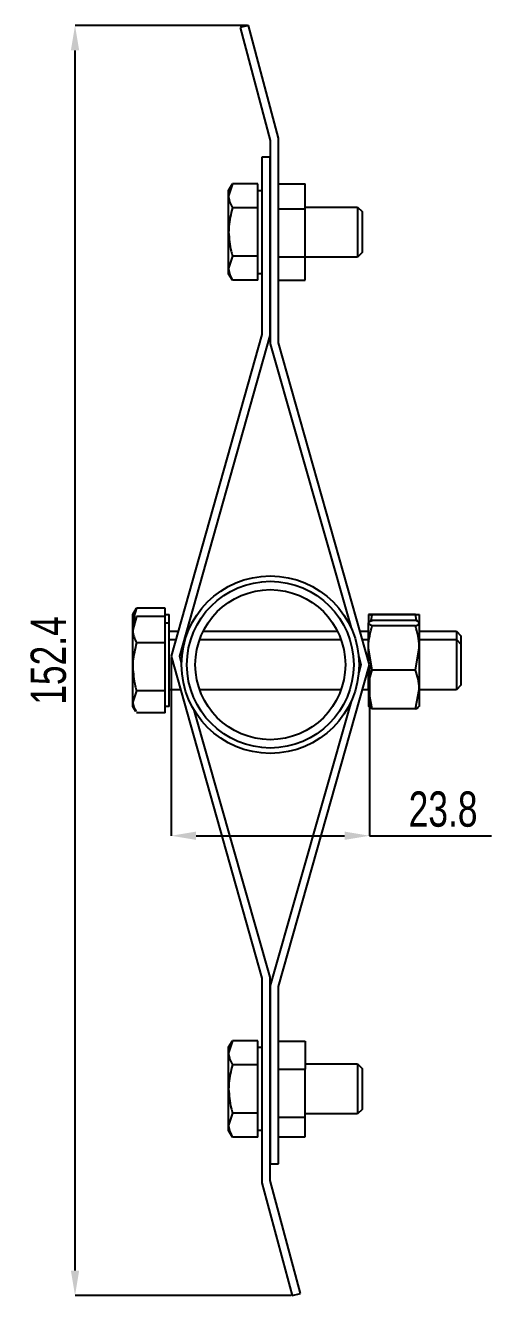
# Model space of a CAD drawing. Header units: millimetres. Extents: x -361 to 14022, y -1822 to 1455.
# Drawn here: x 4288.3 to 4316.3, y -202.5 to -126.3 of the extents above; entities that cross this region are included whole.
import ezdxf

# ---------------------------------------------------------------- set-up
doc = ezdxf.new("R2010")
doc.units = ezdxf.units.MM
doc.styles.add('SLDTEXTSTYLE0', font='TXT', dxfattribs={"width": 0.75})
doc.dimstyles.new('SLDDIMSTYLE11', dxfattribs={"dimtxt": 2.116667, "dimasz": 1.5, "dimexe": 0, "dimexo": 0.0625, "dimgap": 0.529167, "dimtad": 1, "dimdec": 1, "dimlfac": 2, "dimrnd": 1e-09, "dimzin": 12, "dimdsep": 46, "dimtxsty": 'SLDTEXTSTYLE0', "dimsah": 1, "dimcen": 0.09, "dimadec": 0, "dimazin": 3, "dimtfac": 1, "dimtdec": 1, "dimtofl": 0, "dimtmove": 0, "dimatfit": 3, "dimfxl": 1, "dimfrac": 2, "dimtolj": 1, "dimtzin": 12, "dimarcsym": 0})

# ---------------------------------------------------------------- blocks, each defined once
blk = doc.blocks.new('*D154')
at = {"color": 0, "linetype": 'Continuous', "lineweight": -2, "transparency": 16777216}
for p, q in [((4301.621, -126.313), (4291.28, -126.313)), ((4291.28, -201.013), (4291.28, -127.813)), ((4304.245, -202.513), (4291.28, -202.513))]:
    blk.add_line(p, q, dxfattribs=at)
at = {"color": 0, "linetype": 'Continuous', "transparency": 16777216}
for points in [[(4291.03, -127.813), (4291.53, -127.813), (4291.28, -126.313)], [(4291.03, -201.013), (4291.53, -201.013), (4291.28, -202.513)]]:
    blk.add_solid(points, dxfattribs=at)
at = {"layer": 'Defpoints', "color": 0, "linetype": 'Continuous', "transparency": 16777216}
for p in [(4291.28, -126.313), (4301.684, -126.313), (4304.308, -202.513)]:
    blk.add_point(p, dxfattribs=at)
at = {"color": 0, "linetype": 'Continuous', "lineweight": 18, "transparency": 16777216, "insert": (4289.692, -164.413), "char_height": 2.1167, "attachment_point": 5, "rotation": 90, "style": 'SLDTEXTSTYLE0'}
blk.add_mtext('\\A1;152.4', dxfattribs=at)
blk = doc.blocks.new('*D155')
at = {"color": 0, "linetype": 'Continuous', "lineweight": -2, "transparency": 16777216}
for p, q in [((4297.042, -164.225), (4297.042, -174.927)), ((4308.949, -164.725), (4308.949, -174.927)), ((4298.542, -174.927), (4307.449, -174.927)), ((4308.949, -174.927), (4316.27, -174.927))]:
    blk.add_line(p, q, dxfattribs=at)
at = {"color": 0, "linetype": 'Continuous', "transparency": 16777216}
for points in [[(4298.542, -174.677), (4298.542, -175.177), (4297.042, -174.927)], [(4307.449, -174.677), (4307.449, -175.177), (4308.949, -174.927)]]:
    blk.add_solid(points, dxfattribs=at)
at = {"layer": 'Defpoints', "color": 0, "linetype": 'Continuous', "transparency": 16777216}
for p in [(4297.042, -164.163), (4308.949, -164.663), (4308.949, -174.927)]:
    blk.add_point(p, dxfattribs=at)
at = {"color": 0, "linetype": 'Continuous', "lineweight": 18, "transparency": 16777216, "insert": (4313.36, -173.34), "char_height": 2.1167, "attachment_point": 5, "style": 'SLDTEXTSTYLE0'}
blk.add_mtext('\\A1;23.8', dxfattribs=at)

msp = doc.modelspace()

# ---------------------------------------------------------------- linework, layer by layer
at = {"linetype": 'Continuous', "lineweight": 25}
for p, q in [((4301.683764, -126.312912), (4301.183707, -126.4469)), ((4301.183707, -126.4469), (4302.99565, -133.209169)), ((4303.495708, -133.075177), (4301.683764, -126.312912)), ((4302.99565, -133.209169), (4302.99565, -145.424057)), ((4303.495708, -145.358231), (4303.495708, -133.075177)), ((4302.99565, -134.209283), (4302.495592, -134.209283)), ((4302.495592, -134.209283), (4302.495592, -144.858172)), ((4302.99565, -144.924), (4302.99565, -134.209283)), ((4300.49536, -136.209516), (4300.718677, -135.822719)), ((4300.718677, -135.822719), (4300.49536, -136.54449)), ((4300.49536, -136.54449), (4300.49536, -136.209516)), ((4302.245563, -135.822719), (4300.718677, -135.822719)), ((4302.245563, -136.54449), (4302.245563, -135.822719)), ((4302.245563, -136.209516), (4302.495592, -136.209516)), ((4303.495708, -135.823201), (4305.095894, -135.823201)), ((4305.095894, -137.312222), (4305.095894, -135.823201)), ((4300.49536, -138.709806), (4300.49536, -136.54449)), ((4302.245563, -137.266263), (4302.245563, -136.54449)), ((4302.245563, -137.266263), (4300.718677, -137.266263)), ((4302.245563, -138.709806), (4302.245563, -137.266263)), ((4303.495708, -137.312222), (4305.095894, -137.312222)), ((4305.095894, -137.209632), (4308.219006, -137.209632)), ((4305.095894, -140.198826), (4305.095894, -137.312222)), ((4308.219006, -137.209632), (4308.496289, -137.486914)), ((4308.219006, -137.209632), (4308.219006, -140.209979)), ((4308.496289, -137.486914), (4308.496289, -139.932698)), ((4300.49536, -140.875121), (4300.49536, -138.709806)), ((4302.245563, -140.15335), (4302.245563, -138.709806)), ((4300.718677, -140.15335), (4300.49536, -140.875121)), ((4302.245563, -140.15335), (4300.718677, -140.15335)), ((4302.245563, -140.875121), (4302.245563, -140.15335)), ((4303.495708, -140.198826), (4305.095894, -140.198826)), ((4305.095894, -141.59641), (4305.095894, -140.198826)), ((4308.496289, -139.932698), (4308.219006, -140.209979)), ((4300.49536, -141.210095), (4300.49536, -140.875121)), ((4302.245563, -141.596892), (4302.245563, -140.875121)), ((4308.219006, -140.209979), (4305.095894, -140.209979)), ((4300.718677, -141.596892), (4300.49536, -141.210095)), ((4302.245563, -141.596892), (4300.718677, -141.596892)), ((4302.495592, -141.210095), (4302.245563, -141.210095)), ((4303.495708, -141.59641), (4305.095894, -141.59641)), ((4302.495592, -144.858172), (4297.042165, -164.162882)), ((4297.559859, -164.162882), (4302.99565, -144.924)), ((4302.99565, -145.424057), (4307.836886, -162.443786)), ((4308.949135, -164.66294), (4303.495708, -145.358231)), ((4294.744692, -161.662592), (4294.968009, -161.275796)), ((4294.968009, -161.275796), (4294.744692, -161.997567)), ((4296.682418, -161.275796), (4294.968009, -161.275796)), ((4296.682418, -162.569974), (4296.682418, -161.275796)), ((4294.744692, -161.997567), (4294.744692, -161.662592)), ((4294.968009, -161.780261), (4294.744692, -162.569974)), ((4294.744692, -162.16265), (4294.924184, -161.851761)), ((4294.744692, -162.16265), (4294.744692, -161.997567)), ((4294.744692, -162.569974), (4294.744692, -162.16265)), ((4294.938699, -161.860141), (4294.968009, -161.780261)), ((4296.682418, -161.780261), (4294.968009, -161.780261)), ((4296.682418, -161.662592), (4296.932446, -161.662592)), ((4296.682418, -162.16265), (4296.932446, -162.16265)), ((4296.932446, -162.16265), (4296.932446, -161.662592)), ((4296.932446, -164.801028), (4296.932446, -162.16265)), ((4308.883834, -161.662595), (4308.883834, -162.178077)), ((4308.883834, -162.16265), (4308.892795, -162.147128)), ((4308.883834, -163.66067), (4308.883834, -162.178077)), ((4309.046146, -161.984048), (4309.107151, -161.664801)), ((4311.710871, -161.660389), (4309.107151, -161.660389)), ((4311.710871, -161.664801), (4309.107151, -161.664801)), ((4311.710871, -162.017969), (4309.107151, -162.017969)), ((4311.771875, -161.984048), (4311.710871, -161.664801)), ((4311.925226, -162.147128), (4311.934188, -162.16265)), ((4311.934188, -161.662595), (4311.934188, -162.178077)), ((4311.934188, -162.178077), (4311.934188, -163.66067)), ((4294.744692, -164.801028), (4294.744692, -162.569974)), ((4296.682418, -163.359688), (4296.682418, -162.569974)), ((4296.932446, -162.662708), (4297.444091, -162.662708)), ((4297.961786, -162.662708), (4298.059936, -162.662708)), ((4298.964053, -162.662708), (4307.027247, -162.662708)), ((4308.413234, -162.662708), (4308.883834, -162.662708)), ((4311.710871, -162.338184), (4309.107151, -162.338184)), ((4311.934188, -162.662708), (4314.157196, -162.662708)), ((4314.157196, -162.662708), (4314.434478, -162.93999)), ((4314.157196, -162.662708), (4314.157196, -166.163115)), ((4314.434478, -162.93999), (4314.434478, -165.885832)), ((4296.682418, -163.359688), (4294.968009, -163.359688)), ((4296.682418, -164.801028), (4296.682418, -163.359688)), ((4296.932446, -163.162766), (4297.310116, -163.162766)), ((4297.82781, -163.162766), (4297.88569, -163.162766)), ((4298.752517, -163.162766), (4307.238783, -163.162766)), ((4308.547209, -163.162766), (4308.883834, -163.162766)), ((4309.107151, -164.983156), (4308.883834, -163.66067)), ((4308.883834, -164.419204), (4308.883834, -163.66067)), ((4311.710871, -164.983156), (4311.934188, -163.66067)), ((4311.934188, -163.162766), (4314.157196, -163.162766)), ((4311.934188, -163.66067), (4311.934188, -166.145534)), ((4314.157196, -163.162766), (4314.434478, -163.440048)), ((4297.042165, -164.162882), (4302.495592, -183.467592)), ((4297.67073, -164.576704), (4297.559859, -164.162882)), ((4308.297888, -164.164459), (4308.431441, -164.66294)), ((4294.744692, -166.893994), (4294.744692, -164.801028)), ((4296.682418, -166.242368), (4296.682418, -164.801028)), ((4296.932446, -167.163231), (4296.932446, -164.801028)), ((4303.495708, -183.967651), (4308.949135, -164.66294)), ((4308.431441, -164.66294), (4308.297888, -165.161422)), ((4308.883834, -166.145534), (4308.883834, -164.906677)), ((4311.710871, -164.983156), (4309.107151, -164.983156)), ((4314.434478, -165.885832), (4314.157196, -166.163115)), ((4294.968009, -166.242368), (4294.744692, -166.893994)), ((4296.682418, -166.242368), (4294.968009, -166.242368)), ((4296.682418, -166.893994), (4296.682418, -166.242368)), ((4297.578066, -166.163115), (4296.932446, -166.163115)), ((4307.238783, -166.163115), (4298.752517, -166.163115)), ((4308.883834, -166.163115), (4308.547209, -166.163115)), ((4309.107151, -167.307912), (4308.883834, -166.145534)), ((4308.883834, -166.145534), (4308.883834, -167.162743)), ((4311.710871, -167.307912), (4311.934188, -166.145534)), ((4311.934188, -166.145534), (4311.934188, -167.162743)), ((4314.157196, -166.163115), (4311.934188, -166.163115)), ((4294.744692, -167.163231), (4294.744692, -166.893994)), ((4294.924184, -167.47412), (4294.744692, -167.163231)), ((4296.682418, -167.54562), (4294.968009, -167.54562)), ((4296.682418, -167.54562), (4296.682418, -166.893994)), ((4296.932446, -167.163231), (4296.682418, -167.163231)), ((4302.99565, -183.401765), (4298.427102, -167.399832)), ((4307.836886, -166.882095), (4302.99565, -183.901823)), ((4308.892795, -167.178753), (4308.883834, -167.163231)), ((4311.710871, -167.307912), (4309.107151, -167.307912)), ((4311.934188, -167.163231), (4311.925226, -167.178753)), ((4302.495592, -183.467592), (4302.495592, -195.750646)), ((4302.99565, -195.616654), (4302.99565, -183.401765)), ((4302.99565, -183.901823), (4302.99565, -194.616539)), ((4303.495708, -194.616539), (4303.495708, -183.967651)), ((4300.49536, -187.615727), (4300.718677, -187.22893)), ((4300.718677, -187.22893), (4300.49536, -187.950702)), ((4302.245563, -187.22893), (4300.718677, -187.22893)), ((4302.245563, -187.950702), (4302.245563, -187.22893)), ((4303.495708, -187.243362), (4305.095894, -187.243362)), ((4305.095894, -187.243362), (4305.095894, -188.929371)), ((4300.49536, -187.950702), (4300.49536, -187.615727)), ((4300.49536, -190.116017), (4300.49536, -187.950702)), ((4302.245563, -187.615727), (4302.495592, -187.615727)), ((4302.245563, -188.672473), (4302.245563, -187.950702)), ((4302.245563, -188.672473), (4300.718677, -188.672473)), ((4302.245563, -190.116017), (4302.245563, -188.672473)), ((4303.495708, -188.929371), (4305.095894, -188.929371)), ((4305.095894, -188.615844), (4308.219006, -188.615844)), ((4305.095894, -191.802026), (4305.095894, -188.929371)), ((4308.219006, -188.615844), (4308.496289, -188.893125)), ((4308.219006, -188.615844), (4308.219006, -191.616191)), ((4308.496289, -188.893125), (4308.496289, -191.338909)), ((4300.49536, -192.281333), (4300.49536, -190.116017)), ((4302.245563, -191.55956), (4302.245563, -190.116017)), ((4300.718677, -191.55956), (4300.49536, -192.281333)), ((4302.245563, -191.55956), (4300.718677, -191.55956)), ((4302.245563, -192.281333), (4302.245563, -191.55956)), ((4303.495708, -191.802026), (4305.095894, -191.802026)), ((4308.219006, -191.616191), (4305.095894, -191.616191)), ((4305.095894, -192.988672), (4305.095894, -191.802026)), ((4308.496289, -191.338909), (4308.219006, -191.616191)), ((4300.49536, -192.616307), (4300.49536, -192.281333)), ((4300.718677, -193.003104), (4300.49536, -192.616307)), ((4302.245563, -193.003104), (4302.245563, -192.281333)), ((4302.495592, -192.616307), (4302.245563, -192.616307)), ((4302.245563, -193.003104), (4300.718677, -193.003104)), ((4303.495708, -192.988672), (4305.095894, -192.988672)), ((4302.99565, -194.616539), (4303.495708, -194.616539)), ((4302.495592, -195.750646), (4304.307536, -202.512911)), ((4304.807594, -202.378923), (4302.99565, -195.616654)), ((4304.307536, -202.512911), (4304.807594, -202.378923))]:
    msp.add_line(p, q, dxfattribs=at)
for centre, radius in [((4302.99565, -164.662941), 5.325618), ((4302.99565, -164.662941), 5.00058), ((4302.99565, -164.66294), 4.500522)]:
    msp.add_circle(centre, radius, dxfattribs=at)
for points, knots in [([(4300.49536, -136.54449), (4300.495597, -136.561622), (4300.499088, -136.814521), (4300.612732, -137.048311), (4300.718677, -137.266263)], [0, 0, 0, 0, 0.067740417, 1, 1, 1, 1]), ([(4300.718677, -137.266263), (4300.627349, -137.631991), (4300.508456, -138.108106), (4300.497825, -138.596559), (4300.49536, -138.709806)], [0, 0, 0, 0, 0.768151148, 1, 1, 1, 1]), ([(4300.49536, -138.709806), (4300.523496, -139.095412), (4300.559156, -139.58414), (4300.690882, -140.054172), (4300.718677, -140.15335)], [0, 0, 0, 0, 0.788998262, 1, 1, 1, 1]), ([(4300.49536, -140.875121), (4300.495597, -140.892253), (4300.499088, -141.145152), (4300.612732, -141.378941), (4300.718677, -141.596892)], [0, 0, 0, 0, 0.067740575, 1, 1, 1, 1]), ([(4294.744692, -161.997567), (4294.744085, -162.014845), (4294.742593, -162.057289), (4294.75943, -162.096552), (4294.769414, -162.119832)], [0, 0, 0, 0, 0.407081485, 1, 1, 1, 1]), ([(4309.107151, -161.660389), (4309.075588, -161.660529), (4309.001145, -161.660858), (4308.926709, -161.66196), (4308.883834, -161.662595)], [0, 0, 0, 0, 0.423988485, 1, 1, 1, 1]), ([(4308.883834, -161.662595), (4308.889737, -161.662801), (4308.964137, -161.665401), (4309.038598, -161.665089), (4309.107151, -161.664801)], [0, 0, 0, 0, 0.079340865, 1, 1, 1, 1]), ([(4308.883834, -162.178077), (4308.889095, -162.162989), (4308.920792, -162.072087), (4309.022404, -162.042579), (4309.107151, -162.017969)], [0, 0, 0, 0, 0.165977442, 1, 1, 1, 1]), ([(4309.107151, -162.338184), (4309.0744, -162.326525), (4308.985774, -162.294976), (4308.923252, -162.223279), (4308.883834, -162.178077)], [0, 0, 0, 0, 0.3695371043, 1, 1, 1, 1]), ([(4311.710871, -161.660389), (4311.742434, -161.660529), (4311.816876, -161.660858), (4311.891312, -161.66196), (4311.934188, -161.662595)], [0, 0, 0, 0, 0.423988485, 1, 1, 1, 1]), ([(4311.934188, -161.662595), (4311.928285, -161.662801), (4311.853884, -161.665401), (4311.779424, -161.665089), (4311.710871, -161.664801)], [0, 0, 0, 0, 0.079342949, 1, 1, 1, 1]), ([(4311.934188, -162.178077), (4311.928926, -162.162989), (4311.897228, -162.072088), (4311.795617, -162.04258), (4311.710871, -162.017969)], [0, 0, 0, 0, 0.165978195, 1, 1, 1, 1]), ([(4311.710871, -162.338184), (4311.743621, -162.326525), (4311.832248, -162.294976), (4311.89477, -162.223279), (4311.934188, -162.178077)], [0, 0, 0, 0, 0.3695371043, 1, 1, 1, 1]), ([(4294.744692, -162.569974), (4294.744926, -162.588713), (4294.748353, -162.863253), (4294.862062, -163.120241), (4294.968009, -163.359688)], [0, 0, 0, 0, 0.068257493, 1, 1, 1, 1]), ([(4308.883834, -163.66067), (4308.884058, -163.629316), (4308.887255, -163.181635), (4309.001193, -162.744606), (4309.107151, -162.338184)], [0, 0, 0, 0, 0.070035208, 1, 1, 1, 1]), ([(4311.934188, -163.66067), (4311.933964, -163.629316), (4311.930766, -163.181635), (4311.816829, -162.744606), (4311.710871, -162.338184)], [0, 0, 0, 0, 0.070035208, 1, 1, 1, 1]), ([(4294.968009, -163.359688), (4294.876682, -163.724851), (4294.75779, -164.200224), (4294.747158, -164.687953), (4294.744692, -164.801028)], [0, 0, 0, 0, 0.768159818, 1, 1, 1, 1]), ([(4294.744692, -164.801028), (4294.772831, -165.186057), (4294.808496, -165.674061), (4294.940215, -166.143343), (4294.968009, -166.242368)], [0, 0, 0, 0, 0.788986457, 1, 1, 1, 1]), ([(4308.883834, -166.145534), (4308.884059, -166.117972), (4308.887295, -165.722736), (4309.001194, -165.339586), (4309.107151, -164.983156)], [0, 0, 0, 0, 0.069735251, 1, 1, 1, 1]), ([(4311.934188, -166.145534), (4311.933962, -166.117972), (4311.930727, -165.722736), (4311.816827, -165.339586), (4311.710871, -164.983156)], [0, 0, 0, 0, 0.069735251, 1, 1, 1, 1]), ([(4294.744692, -166.893994), (4294.74491, -166.90947), (4294.747751, -167.111876), (4294.84702, -167.295841), (4294.938699, -167.465739)], [0, 0, 0, 0, 0.0764609659, 1, 1, 1, 1]), ([(4309.107151, -167.307912), (4309.0744, -167.296253), (4308.985774, -167.264703), (4308.923252, -167.193007), (4308.883834, -167.147804)], [0, 0, 0, 0, 0.3695371043, 1, 1, 1, 1]), ([(4311.710871, -167.307912), (4311.743621, -167.296253), (4311.832248, -167.264703), (4311.89477, -167.193007), (4311.934188, -167.147804)], [0, 0, 0, 0, 0.3695371043, 1, 1, 1, 1]), ([(4300.49536, -187.950702), (4300.495597, -187.967833), (4300.499088, -188.220732), (4300.612732, -188.454521), (4300.718677, -188.672473)], [0, 0, 0, 0, 0.067740575, 1, 1, 1, 1]), ([(4300.718677, -188.672473), (4300.627349, -189.038201), (4300.508456, -189.514317), (4300.497825, -190.002769), (4300.49536, -190.116017)], [0, 0, 0, 0, 0.768150171, 1, 1, 1, 1]), ([(4300.49536, -190.116017), (4300.523496, -190.501623), (4300.559156, -190.990351), (4300.690882, -191.460383), (4300.718677, -191.55956)], [0, 0, 0, 0, 0.788999233, 1, 1, 1, 1]), ([(4300.49536, -192.281333), (4300.495597, -192.298464), (4300.499089, -192.551363), (4300.612732, -192.785152), (4300.718677, -193.003104)], [0, 0, 0, 0, 0.067738125, 1, 1, 1, 1])]:
    msp.add_open_spline(points, degree=3, knots=knots, dxfattribs=at)

# ---------------------------------------------------------------- dimensions: what is measured, and where the dimension line sits
at = {"linetype": 'Continuous', "lineweight": 18}
dim = msp.add_linear_dim(base=(4291.279764, -126.312912), p1=(4304.307536, -202.512911), p2=(4301.683764, -126.312912), angle=90, dimstyle='SLDDIMSTYLE11', dxfattribs=at)
dim.commit()
dim.dimension.update_dxf_attribs({"geometry": '*D154', "text_midpoint": (4291.279764, -164.412911), "dimtype": 160})
dim = msp.add_linear_dim(base=(4308.949135, -174.927333), p1=(4297.042165, -164.162882), p2=(4308.949135, -164.66294), dimstyle='SLDDIMSTYLE11', dxfattribs=at)
dim.commit()
dim.dimension.update_dxf_attribs({"geometry": '*D155', "text_midpoint": (4313.359552, -174.927333), "dimtype": 160})

doc.saveas('drawing.dxf')
